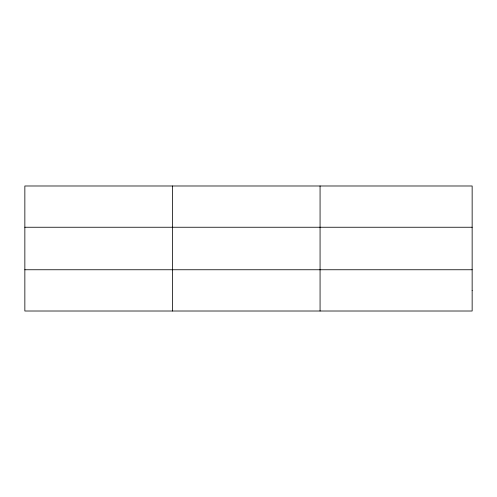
<?xml version="1.0" encoding="UTF-8"?>
<svg xmlns="http://www.w3.org/2000/svg" width="497" height="497" viewBox="0 0 497 497"><rect width="100%" height="100%" fill="white"/><g stroke="black" fill="none" stroke-linecap="round" stroke-linejoin="round"><path stroke-width="0.75" d="M172.459 185.99L172.459 311.01M320.068 185.99L320.068 311.01M24.85 227.247L472.15 227.247M24.85 269.753L472.15 269.753M472.15 290.385L472.15 311.01L24.85 311.01L24.85 185.99L472.15 185.99L472.15 290.385"/></g></svg>
